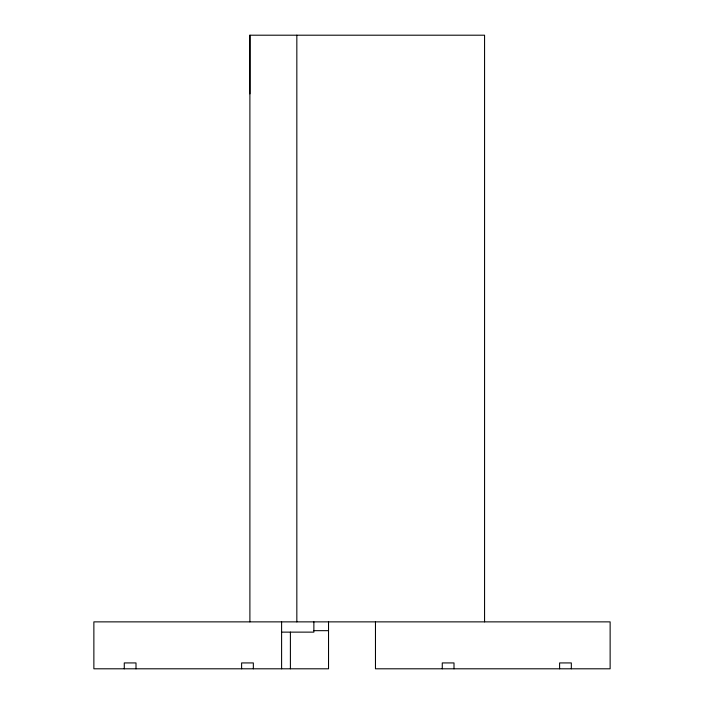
<?xml version="1.0" encoding="UTF-8"?>
<svg xmlns="http://www.w3.org/2000/svg" width="704" height="704" viewBox="0 0 704 704"><rect width="100%" height="100%" fill="white"/><g stroke="black" fill="none" stroke-linecap="round" stroke-linejoin="round"><path stroke-width="1.06" d="M249.894 93.87L249.894 35.2L484.563 35.2L484.563 621.87M313.87 630.67L328.53 630.67M281.6 632.13L313.87 632.13L313.87 621.87M571.331 668.8L571.331 662.93L559.601 662.93L559.601 668.8M454.001 668.8L454.001 662.93L442.27 662.93L442.27 668.8M375.47 621.87L375.47 668.8L610.13 668.8L610.13 621.87L93.87 621.87L93.87 668.8L328.53 668.8L328.53 621.87M296.833 35.2L296.833 621.87M290.4 632.13L290.4 668.8M281.6 621.87L281.6 668.8M253.343 668.8L253.343 662.93L241.604 662.93L241.604 668.8M249.894 35.2L249.894 621.87M136.004 668.8L136.004 662.93L124.274 662.93L124.274 668.8"/></g></svg>
